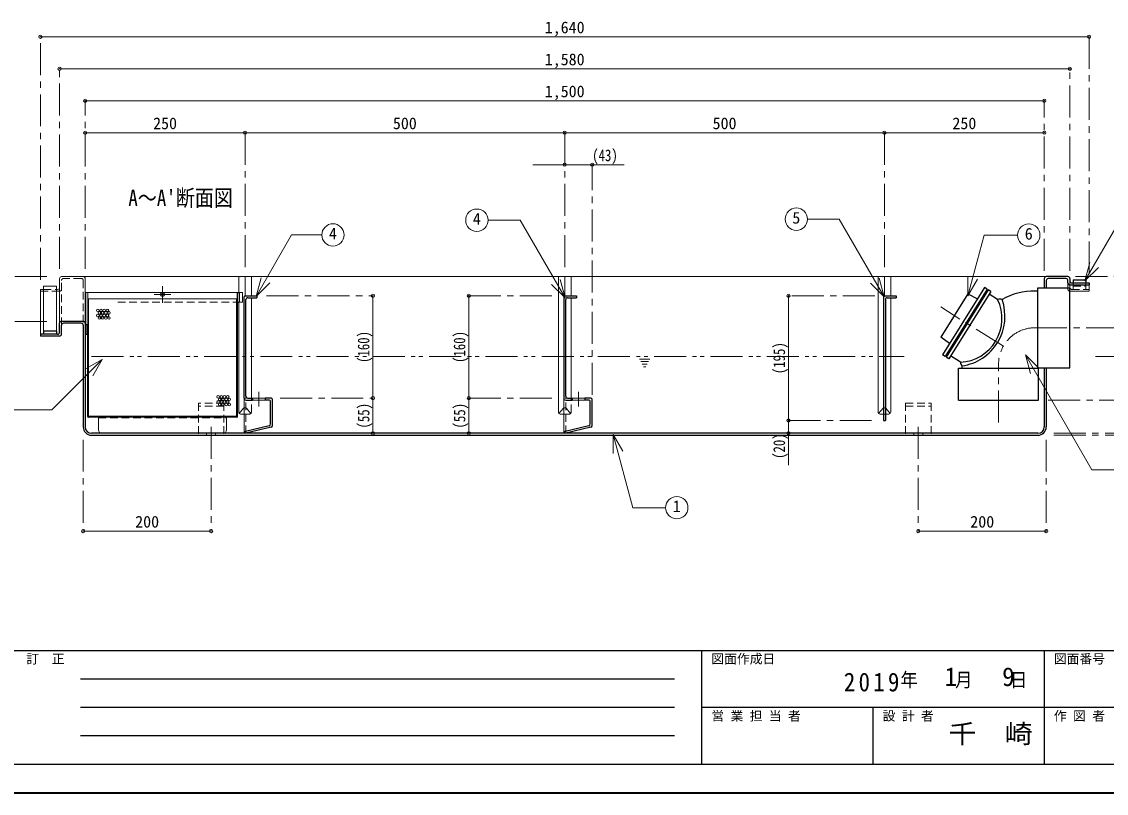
# Model space of a CAD drawing. Units: millimetres at full size, sheet at 1:10. Extents: x -2115 to 1935, y -1423 to 1387.
# Drawn here: x -1209 to 487, y -1423 to -217 of the extents above; entities that cross this region are included whole.
import ezdxf
from ezdxf.enums import TextEntityAlignment as Align

# ---------------------------------------------------------------- set-up
doc = ezdxf.new("R2010")
doc.units = ezdxf.units.MM
doc.header["$LTSCALE"] = 10
doc.header["$PDMODE"] = 32
doc.header["$PDSIZE"] = 5
for name, pattern in [('CHAIN1', [8, 5, -1, 1, -1]), ('DASHED1', [1.8, 1.2, -0.6]), ('DOUBLE_CHAIN1', [8.8, 5, -1, 0.6, -0.6, 0.6, -1])]:
    doc.linetypes.add(name, pattern=pattern)
doc.layers.add('0-0____1', color=4, linetype='Continuous', lineweight=9)
doc.styles.add('ＭＳ ゴシック', font='')
doc.styles.get('ＭＳ ゴシック').set_extended_font_data('MS Gothic')

msp = doc.modelspace()

# ---------------------------------------------------------------- linework, layer by layer
at = {"layer": '0-0____1'}
for p, q in [((459.94, -240.24), (-1180.06, -240.24)), ((-1150.06, -290.24), (429.94, -290.24)), ((389.94, -340.24), (-1110.06, -340.24)), ((-1110.06, -390.24), (-860.06, -390.24)), ((-360.06, -390.24), (-860.06, -390.24)), ((139.94, -390.24), (-360.06, -390.24)), ((139.94, -390.24), (389.94, -390.24)), ((-267.06, -440.24), (-410.06, -440.24)), ((-1113.06, -615.24), (392.94, -615.24)), ((-869.96, -640.24), (-869.96, -615.24)), ((-860.06, -615.24), (-860.06, -645.24)), ((-850.16, -615.24), (-850.16, -645.24)), ((-369.96, -827.24), (-369.96, -615.24)), ((-360.06, -615.24), (-360.06, -645.24)), ((-350.16, -615.24), (-350.16, -645.24)), ((130.04, -827.24), (130.04, -615.24)), ((139.94, -615.24), (139.94, -645.24)), ((149.84, -615.24), (149.84, -645.24)), ((-1180.06, -705.24), (-1180.06, -635.24)), ((-1175.06, -635.24), (-1180.06, -635.24)), ((-1155.06, -630.24), (-1175.06, -630.24)), ((-1175.06, -630.24), (-1175.06, -700.24)), ((-1155.06, -630.24), (-1155.06, -700.24)), ((-1153.06, -635.24), (-1155.06, -635.24)), ((-872.06, -640.24), (-1106.06, -640.24)), ((-873.06, -650.24), (-1105.06, -650.24)), ((-869.96, -827.24), (-869.96, -655.24)), ((-850.16, -648.24), (-850.16, -805.24)), ((-660.06, -645.24), (-660.06, -805.24)), ((-510.06, -645.24), (-510.06, -805.24)), ((-350.16, -805.24), (-350.16, -648.24)), ((-10.06, -645.24), (-10.06, -840.24)), ((149.84, -827.24), (149.84, -648.24)), ((-660.06, -805.24), (-660.06, -860.24)), ((-510.06, -805.24), (-510.06, -860.24)), ((-869.09, -829.36), (-862.19, -821.13)), ((-861.56, -830.24), (-866.96, -830.24)), ((-369.09, -829.36), (-362.19, -821.13)), ((-361.56, -830.24), (-366.96, -830.24)), ((130.91, -829.36), (137.81, -821.13)), ((138.44, -830.24), (133.04, -830.24)), ((141.44, -830.24), (146.84, -830.24)), ((148.97, -829.36), (142.07, -821.13)), ((-10.06, -840.24), (-10.06, -910.24)), ((-1113.06, -1013.24), (-913.06, -1013.24)), ((192.94, -1013.24), (392.94, -1013.24))]:
    msp.add_line(p, q, dxfattribs=at)
at = {"layer": '0-0____1', "linetype": 'CHAIN1'}
for p, q in [((-1180.06, -620.24), (-1180.06, -240.24)), ((459.94, -610.24), (459.94, -240.24)), ((-1150.06, -603.24), (-1150.06, -290.24)), ((429.94, -606.24), (429.94, -290.24)), ((-1110.06, -603.24), (-1110.06, -340.24)), ((389.94, -606.24), (389.94, -340.24)), ((-860.06, -600.24), (-860.06, -390.24)), ((-360.06, -600.24), (-360.06, -390.24)), ((139.94, -600.24), (139.94, -390.24)), ((-317.06, -800.24), (-317.06, -440.24)), ((-1380.06, -615.24), (-1162.06, -615.24)), ((438.94, -615.24), (809.94, -615.24)), ((-1002.06, -643.24), (-976.06, -643.24)), ((-989.06, -630.24), (-989.06, -656.24)), ((-826.56, -645.24), (-660.06, -645.24)), ((-510.06, -645.24), (-375.06, -645.24)), ((124.94, -645.24), (-10.06, -645.24)), ((325.96, -723.95), (227.95, -662.71)), ((-1380.06, -685.24), (-1162.06, -685.24)), ((375.44, -695.24), (709.94, -695.24)), ((469.94, -740.24), (709.94, -740.24)), ((318.44, -843.24), (318.44, -752.24)), ((-838.56, -795.24), (-838.56, -818.24)), ((-338.56, -795.24), (-338.56, -818.24)), ((-805.06, -805.24), (-660.06, -805.24)), ((-510.06, -805.24), (-370.56, -805.24)), ((395.94, -808.24), (659.94, -808.24)), ((-10.06, -840.24), (123.44, -840.24)), ((-913.06, -850.04), (-913.06, -1013.24)), ((192.94, -850.04), (192.94, -1013.24)), ((404.94, -860.24), (759.94, -860.24)), ((404.94, -863.24), (809.94, -863.24)), ((-1113.06, -870.24), (-1113.06, -1013.24)), ((392.94, -870.24), (392.94, -1013.24))]:
    msp.add_line(p, q, dxfattribs=at)
at = {"layer": '0-0____1', "color": 7, "lineweight": 18}
for p, q in [((453.58, -622.02), (526.09, -496.44)), ((69.3, -525.4), (19.64, -525.4)), ((139.42, -646.85), (69.3, -525.4)), ((-429.56, -527.04), (-479.97, -527.04)), ((-359.39, -648.58), (-429.56, -527.04)), ((270.46, -645.14), (295.86, -550.35)), ((295.86, -550.35), (348.16, -550.35)), ((453.58, -622.02), (461.35, -593.04)), ((453.58, -622.02), (474.8, -600.81)), ((-1150.06, -688.24), (-1150.06, -618.24)), ((-1147.06, -615.24), (-1113.06, -615.24)), ((-1110.06, -618.24), (-1110.06, -688.24)), ((-842.69, -646.23), (-834.92, -617.26)), ((-842.69, -646.23), (-821.47, -625.02)), ((-359.39, -648.58), (-380.6, -627.37)), ((-359.39, -648.58), (-367.15, -619.61)), ((139.42, -646.85), (118.21, -625.64)), ((139.42, -646.85), (131.66, -617.87)), ((270.46, -645.14), (270.46, -615.14)), ((270.46, -645.14), (285.46, -619.16)), ((426.94, -632.74), (426.94, -625.24)), ((-1109.06, -640.24), (-1106.06, -640.24)), ((-1109.06, -640.24), (-1109.06, -690.24)), ((-1106.06, -690.24), (-1106.06, -640.24)), ((-869.06, -640.24), (-864.06, -640.24)), ((429.94, -638.24), (459.94, -638.24)), ((459.94, -628.24), (459.94, -638.24)), ((-1106.06, -650.24), (-1105.06, -650.24)), ((-1105.06, -695.24), (-1105.06, -650.24)), ((-869.06, -655.24), (-864.06, -655.24)), ((-1083.3, -744.63), (-1162.25, -823.59)), ((-1083.3, -744.63), (-1109.28, -759.63)), ((-1083.3, -744.63), (-1098.3, -770.61)), ((360.7, -737.66), (368.47, -766.64)), ((360.7, -737.66), (381.92, -758.88)), ((-861.56, -805.24), (-861.56, -860.24)), ((-828.56, -805.24), (-848.56, -805.24)), ((-848.56, -808.24), (-828.56, -808.24)), ((-361.56, -805.24), (-361.56, -860.24)), ((-328.56, -805.24), (-348.56, -805.24)), ((-348.56, -808.24), (-328.56, -808.24)), ((-1225.46, -823.59), (-1162.25, -823.59)), ((-1089.06, -855.24), (-1089.06, -835.24)), ((-889.06, -855.24), (-889.06, -835.24)), ((-284.09, -862.1), (-269.09, -888.08)), ((-284.09, -862.1), (-284.09, -892.1))]:
    msp.add_line(p, q, dxfattribs=at)
at = {"layer": '0-0____1', "linetype": 'DASHED1'}
for p, q in [((-1147.06, -691.24), (-1147.06, -621.24)), ((-1116.06, -618.24), (-1144.06, -618.24)), ((-1113.06, -621.24), (-1113.06, -691.24)), ((429.94, -632.24), (429.94, -622.24)), ((434.94, -625.24), (434.94, -635.24)), ((454.94, -625.24), (454.94, -635.24)), ((-1150.06, -638.24), (-1180.06, -638.24)), ((-1175.06, -635.24), (-1155.06, -635.24)), ((426.94, -632.74), (426.94, -635.24)), ((432.94, -635.24), (459.94, -635.24)), ((434.94, -630.24), (454.94, -630.24)), ((-1059.06, -655.24), (-872.06, -655.24)), ((-893.06, -813.24), (-933.06, -813.24)), ((-933.06, -813.24), (-933.06, -863.24)), ((-893.06, -813.24), (-893.06, -863.24)), ((-858.56, -860.24), (-858.56, -802.24)), ((-850.16, -827.24), (-850.16, -805.24)), ((-358.56, -860.24), (-358.56, -802.24)), ((-350.16, -827.24), (-350.16, -805.24)), ((172.94, -813.24), (172.94, -863.24)), ((-893.06, -817.74), (-933.06, -817.74)), ((-853.16, -830.24), (-861.56, -830.24)), ((-857.93, -821.13), (-851.03, -829.36)), ((-353.16, -830.24), (-361.56, -830.24)), ((-357.93, -821.13), (-351.03, -829.36)), ((138.44, -830.24), (141.44, -830.24)), ((172.94, -817.74), (212.94, -817.74)), ((-1089.06, -836.24), (-889.06, -836.24)), ((-933.06, -860.04), (-893.06, -860.04)), ((-920.06, -860.04), (-920.06, -863.24)), ((-906.06, -860.04), (-906.06, -863.24)), ((212.94, -860.04), (172.94, -860.04)), ((185.94, -860.04), (185.94, -863.24)), ((199.94, -860.04), (199.94, -863.24))]:
    msp.add_line(p, q, dxfattribs=at)
at = {"layer": '0-0____1', "color": 5, "lineweight": 25}
for p, q in [((389.94, -618.24), (389.94, -632.74)), ((426.94, -615.24), (392.94, -615.24)), ((392.94, -621.24), (392.94, -632.74)), ((423.94, -618.24), (395.94, -618.24)), ((426.94, -625.24), (426.94, -621.24)), ((429.94, -618.24), (429.94, -622.24)), ((434.94, -620.24), (434.94, -625.24)), ((-872.06, -640.24), (-869.06, -640.24)), ((-872.06, -834.24), (-872.06, -640.24)), ((-869.06, -640.24), (-869.06, -655.24)), ((270.35, -642.03), (227.96, -709.88)), ((296.43, -632.38), (230.72, -737.54)), ((300.67, -635.03), (234.96, -740.19)), ((301.94, -635.83), (236.23, -740.99)), ((306.18, -638.48), (240.47, -743.64)), ((270.35, -642.03), (285.3, -650.19)), ((300.67, -635.03), (296.43, -632.38)), ((306.18, -638.48), (301.94, -635.83)), ((317.01, -651.14), (303.53, -642.72)), ((379.94, -638.24), (375.44, -638.24)), ((379.94, -757.74), (379.94, -632.74)), ((379.94, -632.74), (429.94, -632.74)), ((429.94, -628.24), (459.94, -628.24)), ((429.94, -757.74), (429.94, -632.74)), ((-873.06, -650.24), (-872.06, -650.24)), ((-873.06, -833.74), (-873.06, -650.24)), ((-872.06, -655.24), (-869.06, -655.24)), ((-861.56, -805.24), (-861.56, -646.74)), ((-860.06, -645.24), (-841.56, -645.24)), ((-858.56, -802.24), (-858.56, -651.24)), ((-855.56, -648.24), (-841.56, -648.24)), ((-841.56, -645.24), (-841.56, -648.24)), ((-361.56, -646.74), (-361.56, -805.24)), ((-360.06, -645.24), (-341.56, -645.24)), ((-358.56, -802.24), (-358.56, -651.24)), ((-355.56, -648.24), (-341.56, -648.24)), ((-341.56, -645.24), (-341.56, -648.24)), ((138.44, -646.74), (138.44, -840.24)), ((139.94, -645.24), (158.44, -645.24)), ((141.44, -651.24), (141.44, -840.24)), ((144.44, -648.24), (158.44, -648.24)), ((158.44, -645.24), (158.44, -648.24)), ((-1150.06, -702.24), (-1150.06, -688.24)), ((-1113.06, -685.24), (-1147.06, -685.24)), ((-1147.06, -705.24), (-1147.06, -691.24)), ((-1116.06, -688.24), (-1144.06, -688.24)), ((-1113.06, -691.24), (-1113.06, -850.24)), ((-1110.06, -688.24), (-1110.06, -850.24)), ((-1109.06, -690.24), (-1109.06, -705.24)), ((-1109.06, -690.24), (-1106.06, -690.24)), ((-1106.06, -834.24), (-1106.06, -690.24)), ((-1106.06, -695.24), (-1105.06, -695.24)), ((-1105.06, -833.74), (-1105.06, -695.24)), ((-1180.06, -705.24), (-1180.06, -708.24)), ((-1153.06, -705.24), (-1180.06, -705.24)), ((-1150.06, -708.24), (-1180.06, -708.24)), ((-1175.06, -700.24), (-1175.06, -705.24)), ((-1175.06, -700.24), (-1155.06, -700.24)), ((-1155.06, -700.24), (-1155.06, -704.95)), ((-1109.06, -705.24), (-1106.06, -705.24)), ((241.84, -719.73), (227.96, -709.88)), ((234.96, -740.19), (230.72, -737.54)), ((240.47, -743.64), (236.23, -740.99)), ((258.65, -749.1), (243.12, -739.4)), ((255.94, -808.24), (255.94, -758.24)), ((255.94, -758.24), (380.94, -758.24)), ((261.44, -758.24), (261.44, -754.88)), ((379.94, -757.74), (429.94, -757.74)), ((389.94, -757.74), (389.94, -850.24)), ((392.94, -757.74), (392.94, -850.24)), ((-858.56, -808.24), (-848.56, -808.24)), ((-855.56, -805.24), (-848.56, -805.24)), ((-848.56, -805.24), (-848.56, -808.24)), ((-828.56, -805.24), (-828.56, -808.24)), ((-820.06, -805.24), (-828.56, -805.24)), ((-823.06, -808.24), (-828.56, -808.24)), ((-820.06, -845.51), (-820.06, -811.24)), ((-817.06, -847.88), (-817.06, -808.24)), ((-358.56, -808.24), (-348.56, -808.24)), ((-355.56, -805.24), (-348.56, -805.24)), ((-348.56, -805.24), (-348.56, -808.24)), ((-328.56, -805.24), (-328.56, -808.24)), ((-320.06, -805.24), (-328.56, -805.24)), ((-323.06, -808.24), (-328.56, -808.24)), ((-320.06, -845.51), (-320.06, -811.24)), ((-317.06, -847.88), (-317.06, -808.24)), ((-873.06, -835.24), (-1105.06, -835.24)), ((-873.56, -834.24), (-1104.56, -834.24)), ((138.44, -840.24), (141.44, -840.24)), ((379.94, -860.24), (-1100.06, -860.24)), ((-1100.06, -863.24), (379.94, -863.24)), ((-822.36, -848.43), (-859.26, -857.32)), ((-819.36, -850.79), (-858.56, -860.24)), ((-322.36, -848.43), (-359.26, -857.32)), ((-319.36, -850.79), (-358.56, -860.24))]:
    msp.add_line(p, q, dxfattribs=at)
at = {"layer": '0-0____1', "linetype": 'DOUBLE_CHAIN1'}
for p, q in [((-1100.06, -740.24), (170.94, -740.24)), ((-243.06, -744.24), (-227.06, -744.24)), ((-241.06, -748.24), (-229.06, -748.24)), ((-239.06, -752.24), (-231.06, -752.24)), ((-237.06, -756.24), (-233.06, -756.24))]:
    msp.add_line(p, q, dxfattribs=at)
at = {"layer": '0-0____1', "color": 6, "lineweight": 25}
for p, q in [((-2070.06, -1199.67), (1889.94, -1199.67)), ((-145.77, -1378.24), (-145.77, -1199.67)), ((389.94, -1199.67), (389.94, -1378.24)), ((-1117.2, -1244.31), (-188.63, -1244.31)), ((-188.63, -1288.95), (-1117.2, -1288.95)), ((1889.94, -1288.95), (-145.77, -1288.95)), ((122.08, -1378.24), (122.08, -1288.95)), ((-188.63, -1333.6), (-1117.2, -1333.6)), ((1889.94, -1378.24), (-2070.06, -1378.24))]:
    msp.add_line(p, q, dxfattribs=at)
at = {"layer": '0-0____1', "color": 1, "lineweight": 40}
msp.add_line((1934.94, -1423.24), (-2115.06, -1423.24), dxfattribs=at)
at = {"layer": '0-0____1', "color": 7, "lineweight": 18}
for points in [[(-842.69, -646.23), (-787.19, -550.11), (-740, -550.11)], [(-864.06, -640.24), (-864.06, -641.38), (-864.06, -655.24)], [(360.7, -737.66), (464.41, -917.29), (515.1, -917.29)], [(-284.09, -862.1), (-253.42, -976.58), (-202.32, -976.58)]]:
    msp.add_lwpolyline(points, dxfattribs=at)
at = {"layer": '0-0____1', "color": 5, "lineweight": 25}
for points in [[(432.94, -625.24), (459.94, -625.24), (459.94, -628.24)], [(434.94, -620.24), (454.94, -620.24), (454.94, -625.24)], [(255.94, -808.24), (380.94, -808.24), (380.94, -758.24)]]:
    msp.add_lwpolyline(points, dxfattribs=at)
at = {"layer": '0-0____1', "linetype": 'DASHED1'}
msp.add_lwpolyline([(172.94, -813.24), (212.94, -813.24), (212.94, -863.24)], dxfattribs=at)
at = {"layer": '0-0____1', "color": 7, "lineweight": 18}
for centre in [(2.14, -525.4), (-497.47, -527.04), (-722.5, -550.11), (365.66, -550.35), (-184.82, -976.58)]:
    msp.add_circle(centre, 17.5, dxfattribs=at)
at = {"layer": '0-0____1', "color": 5, "lineweight": 25}
msp.add_circle((-989.06, -643.24), 3, dxfattribs=at)
at = {"layer": '0-0____1'}
for centre in [(-1090.27, -668.01), (-1090.27, -676.01), (-1087.77, -672.01), (-1087.77, -680.01), (-1085.27, -668.01), (-1085.27, -676.01), (-1082.77, -672.01), (-1082.77, -680.01), (-1080.27, -668.01), (-1080.27, -676.01), (-1077.77, -672.01), (-1077.77, -680.01), (-1075.27, -668.01), (-1075.27, -676.01), (-1072.77, -672.01), (-1072.77, -680.01), (-902.1, -803.24), (-902.1, -811.24), (-899.6, -807.24), (-899.6, -815.24), (-897.1, -803.24), (-897.1, -811.24), (-894.6, -807.24), (-894.6, -815.24), (-892.1, -803.24), (-892.1, -811.24), (-889.6, -807.24), (-889.6, -815.24), (-887.1, -803.24), (-887.1, -811.24), (-884.6, -807.24), (-884.6, -815.24)]:
    msp.add_circle(centre, 2, dxfattribs=at)
at = {"layer": '0-0____1', "color": 7, "lineweight": 18}
for centre, radius, start, end in [((-1147.06, -618.24), 3, 90, 180), ((-1113.06, -618.24), 3, 0, 90), ((-1084.06, -855.24), 5, 180, 270), ((-894.06, -855.24), 5, 270, 0)]:
    msp.add_arc(centre, radius, start, end, dxfattribs=at)
at = {"layer": '0-0____1', "linetype": 'DASHED1'}
for centre, start, end in [((-1144.06, -621.24), 90, 180), ((-1116.06, -621.24), 0, 90), ((-1150.06, -635.24), 270, 0), ((429.94, -635.24), 180, 270), ((432.94, -632.24), 180, 270), ((-860.06, -823.24), 44.72027, 120), ((-853.16, -827.24), 270, 0), ((-360.06, -823.24), 44.72027, 120), ((-353.16, -827.24), 270, 0), ((139.94, -823.24), 60, 120)]:
    msp.add_arc(centre, 3, start, end, dxfattribs=at)
at = {"layer": '0-0____1', "color": 5, "lineweight": 25}
for centre, radius, start, end in [((392.94, -618.24), 3, 90, 180), ((395.94, -621.24), 3, 90, 180), ((423.94, -621.24), 3, 0, 90), ((426.94, -618.24), 3, 0, 90), ((429.94, -625.24), 3, 180, 270), ((432.94, -622.24), 3, 180, 270), ((372.02, -733.45), 95.27, 87.94312, 120.25698), ((-860.06, -646.74), 1.5, 90, 180), ((-855.56, -651.24), 3, 90, 180), ((-360.06, -646.74), 1.5, 90, 180), ((-355.56, -651.24), 3, 90, 180), ((139.94, -646.74), 1.5, 90, 180), ((144.44, -651.24), 3, 90, 180), ((255.34, -680.76), 68.42, 272.7696, 25.65531), ((249.95, -677.21), 78.52, 278.41728, 19.38), ((320.49, -660.61), 10.09, 69.59023, 110.18539), ((-1147.06, -688.24), 3, 90, 180), ((-1144.06, -691.24), 3, 90, 180), ((-1116.06, -691.24), 3, 0, 90), ((-1113.06, -688.24), 3, 0, 90), ((-1153.06, -702.24), 3, 270, 0), ((-1150.06, -705.24), 3, 270, 0), ((268.66, -747.83), 10.09, 187.21417, 224.31804), ((-858.56, -805.24), 3, 180, 270), ((-855.56, -802.24), 3, 180, 270), ((-823.06, -811.24), 3, 0, 90), ((-820.06, -808.24), 3, 0, 90), ((-358.56, -805.24), 3, 180, 270), ((-355.56, -802.24), 3, 180, 270), ((-323.06, -811.24), 3, 0, 90), ((-320.06, -808.24), 3, 0, 90), ((-1105.06, -834.24), 1, 180, 270), ((-1104.56, -833.74), 0.5, 180, 270), ((-873.56, -833.74), 0.5, 270, 0), ((-873.06, -834.24), 1, 270, 0), ((-823.06, -845.51), 3, 283.54794, 0), ((-820.06, -847.88), 3, 283.54794, 0), ((-323.06, -845.51), 3, 283.54794, 0), ((-320.06, -847.88), 3, 283.54794, 0), ((-1100.06, -850.24), 13, 180, 270), ((-1100.06, -850.24), 10, 180, 270), ((-858.56, -860.24), 3, 103.54794, 180), ((-358.56, -860.24), 3, 103.54794, 180), ((379.94, -850.24), 10, 270, 0), ((379.94, -850.24), 13, 270, 0)]:
    msp.add_arc(centre, radius, start, end, dxfattribs=at)
at = {"layer": '0-0____1'}
for centre, start, end in [((-1153.06, -632.24), 270, 0), ((-866.96, -827.24), 180, 270), ((-860.06, -823.24), 120, 135.27973), ((-366.96, -827.24), 180, 270), ((-360.06, -823.24), 120, 135.27973), ((133.04, -827.24), 180, 270), ((139.94, -823.24), 120, 135.27973), ((139.94, -823.24), 44.72027, 60), ((146.84, -827.24), 270, 0)]:
    msp.add_arc(centre, 3, start, end, dxfattribs=at)
at = {"layer": '0-0____1', "linetype": 'CHAIN1'}
msp.add_arc((375.44, -752.24), 57, 90, 180, dxfattribs=at)
at = {"layer": '0-0____1', "color": 1}
for p in [(-1180.06, -240.24), (459.94, -240.24), (-1150.06, -290.24), (429.94, -290.24), (-1110.06, -340.24), (389.94, -340.24), (-1110.06, -390.24), (-860.06, -390.24), (-360.06, -390.24), (139.94, -390.24), (389.94, -390.24), (-360.06, -440.24), (-317.06, -440.24), (-660.06, -645.24), (-510.06, -645.24), (-10.06, -645.24), (-660.06, -805.24), (-510.06, -805.24), (-10.06, -840.24), (-660.06, -860.24), (-510.06, -860.24), (-10.06, -860.24), (-1113.06, -1013.24), (-913.06, -1013.24), (192.94, -1013.24), (392.94, -1013.24)]:
    msp.add_point(p, dxfattribs=at)

# ---------------------------------------------------------------- texts
at = {"layer": '0-0____1', "color": 7, "style": 'ＭＳ ゴシック'}
for s, height, p in [('1,640', 18.33, (-391.31, -240.24)), ('1,580', 18.33, (-391.31, -290.24)), ('1,500', 18.33, (-391.31, -340.24)), ('250', 18.33, (-1003.81, -390.24)), ('500', 18.33, (-628.81, -390.24)), ('500', 18.33, (-128.81, -390.24)), ('250', 18.33, (246.19, -390.24)), ('4', 18.33, (-503.72, -539.54)), ('5', 18.33, (-4.11, -537.9)), ('4', 18.33, (-728.75, -562.61)), ('6', 18.33, (359.41, -562.85)), ('1', 18.33, (-191.07, -989.08)), ('200', 18.33, (-1031.81, -1013.24)), ('200', 18.33, (274.19, -1013.24)), ('訂\u3000正', 14.66, (-1202.2, -1224.67)), ('図面作成日', 14.66, (-130.77, -1224.67)), ('図面番号', 14.66, (404.94, -1224.67)), ('1', 29.33, (233.94, -1264.31)), ('9', 29.33, (323.94, -1264.31)), ('営 業 担 当 者', 14.66, (-130.77, -1313.95)), ('設 計 者', 14.66, (137.08, -1313.95)), ('作 図 者', 14.66, (404.94, -1313.95))]:
    msp.add_text(s, height=height, dxfattribs=at).set_placement(p, align=Align.BOTTOM_LEFT)
for s, height, width, p in [('(43)', 18.33, 0.8, (-317.06, -440.24)), ("A～A'断面図", 25.66, 0.85, (-1042.56, -512.74)), ('千\u3000崎', 29.33, 1.1, (239.94, -1353.6))]:
    msp.add_text(s, height=height, dxfattribs=dict(at, width=width)).set_placement(p, align=Align.BOTTOM_LEFT)
at = {"layer": '0-0____1', "color": 7, "style": 'ＭＳ ゴシック', "width": 0.8}
for s, p in [('(160)', (-660.06, -750.24)), ('(160)', (-510.06, -750.24)), ('(195)', (-10.06, -767.74)), ('(55)', (-660.06, -852.74)), ('(55)', (-510.06, -852.74)), ('(20)', (-10.06, -900.24))]:
    msp.add_text(s, height=18.33, rotation=90, dxfattribs=at).set_placement(p, align=Align.BOTTOM_LEFT)
at = {"layer": '0-0____1', "color": 7, "attachment_point": 7, "style": 'ＭＳ ゴシック'}
for s, insert, char_height in [('\\T1.28;\\W0.9;2019', (76.44, -1264.31), 29.33), ('\\T1.27;\\W0.9;年\\~\\~\\~月\\~\\~\\~日', (164.94, -1259.31), 21.99)]:
    msp.add_mtext(s, dxfattribs=dict(at, insert=insert, char_height=char_height))

doc.saveas('drawing.dxf')
